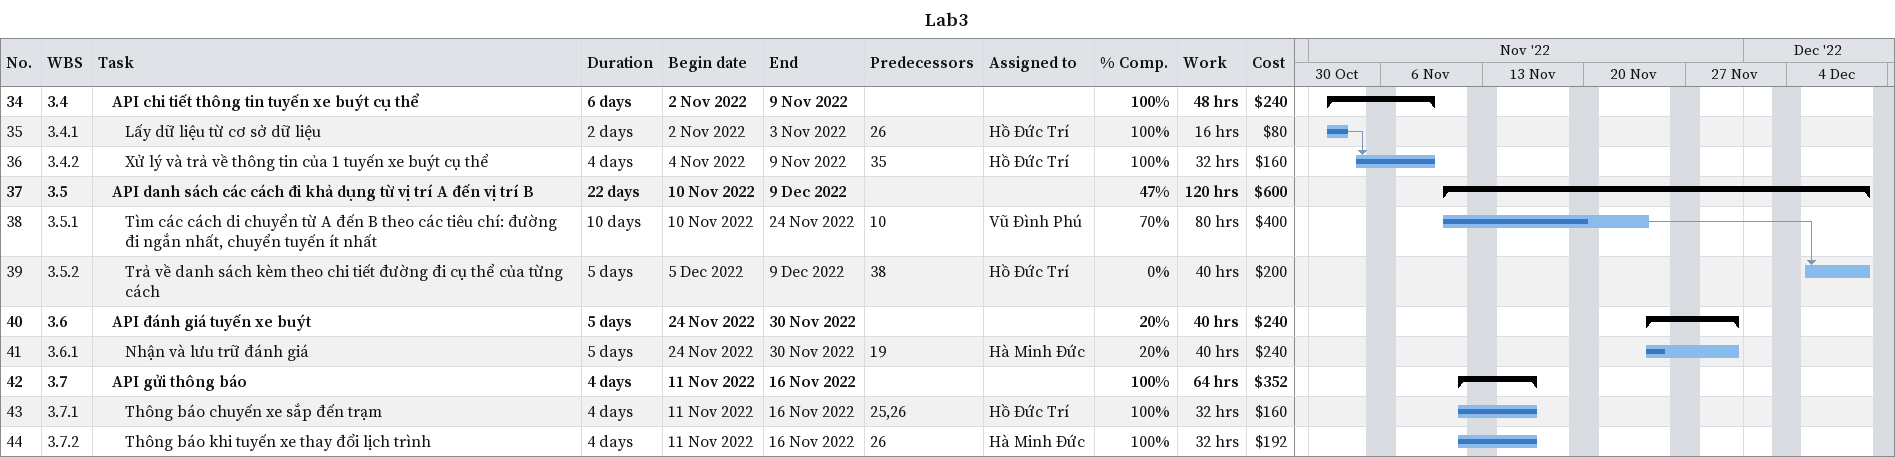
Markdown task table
Lab3

| ID | WBS | Task | Duration | Start | Finish | Predecessors | Resources | % complete | Work (h) | Cost ($) |
|---|---|---|---|---|---|---|---|---|---|---|
| 34 | 3.4 | **API chi tiết thông tin tuyến xe buýt cụ thể** | 6d | 2022-11-02 | 2022-11-09 |  |  | 100 | 48 | 240 |
| 35 | 3.4.1 | Lấy dữ liệu từ cơ sở dữ liệu | 2d | 2022-11-02 | 2022-11-03 | 26 | Hồ Đức Trí | 100 | 16 | 80 |
| 36 | 3.4.2 | Xử lý và trả về thông tin của 1 tuyến xe buýt cụ thể | 4d | 2022-11-04 | 2022-11-09 | 35 | Hồ Đức Trí | 100 | 32 | 160 |
| 37 | 3.5 | **API danh sách các cách đi khả dụng từ vị trí A đến vị trí B** | 22d | 2022-11-10 | 2022-12-09 |  |  | 47 | 120 | 600 |
| 38 | 3.5.1 | Tìm các cách di chuyển từ A đến B theo các tiêu chí: đường đi ngắn nhất, chuyển tuyến ít nhất | 10d | 2022-11-10 | 2022-11-24 | 10 | Vũ Đình Phú | 70 | 80 | 400 |
| 39 | 3.5.2 | Trả về danh sách kèm theo chi tiết đường đi cụ thể của từng cách | 5d | 2022-12-05 | 2022-12-09 | 38 | Hồ Đức Trí | 0 | 40 | 200 |
| 40 | 3.6 | **API đánh giá tuyến xe buýt** | 5d | 2022-11-24 | 2022-11-30 |  |  | 20 | 40 | 240 |
| 41 | 3.6.1 | Nhận và lưu trữ đánh giá | 5d | 2022-11-24 | 2022-11-30 | 19 | Hà Minh Đức | 20 | 40 | 240 |
| 42 | 3.7 | **API gửi thông báo** | 4d | 2022-11-11 | 2022-11-16 |  |  | 100 | 64 | 352 |
| 43 | 3.7.1 | Thông báo chuyến xe sắp đến trạm | 4d | 2022-11-11 | 2022-11-16 | 25, 26 | Hồ Đức Trí | 100 | 32 | 160 |
| 44 | 3.7.2 | Thông báo khi tuyến xe thay đổi lịch trình | 4d | 2022-11-11 | 2022-11-16 | 26 | Hà Minh Đức | 100 | 32 | 192 |
